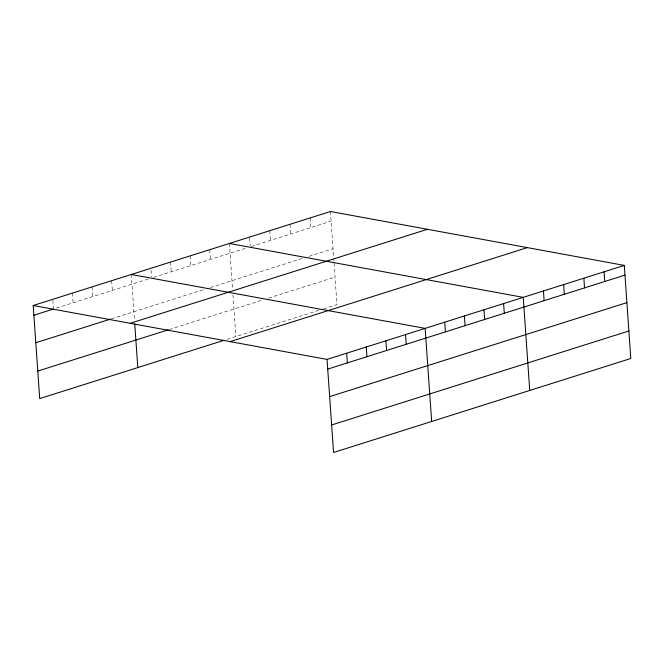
<?xml version="1.0" encoding="UTF-8"?>
<svg xmlns="http://www.w3.org/2000/svg" width="664" height="664" viewBox="0 0 664 664"><rect width="100%" height="100%" fill="white"/><g stroke="black" fill="none" stroke-linecap="round" stroke-linejoin="round"><path stroke-width="0.5" stroke-dasharray="3.32 2.49" d="M56.44 308.079L148.645 278.921M153.55 277.369L245.456 248.303M251.233 246.477L331.12 221.212M111.328 318.844L204.52 289.371M210.405 287.512L303.207 258.163M308.984 256.337L333.046 248.726M169.229 329.51L262.836 299.904M268.613 298.078L335.029 277.079M227.063 339.346L318.662 310.378M323.476 308.86L336.955 304.593L333.751 258.852M330.44 211.509L333.685 257.839M310.229 217.9L310.91 227.603M290.019 224.291L290.699 233.994M269.808 230.682L270.48 240.385M249.664 238.044L250.203 245.813M229.379 243.464L232.616 289.803M232.973 294.866L235.886 336.557M209.758 249.672L210.438 259.375M190.145 255.872L190.825 265.583M170.523 262.081L171.204 271.784M151.043 270.223L151.517 277.021M131.289 274.489L134.526 320.82M111.668 280.689L112.349 290.4M92.055 286.898L92.736 296.601M72.434 293.098L73.115 302.809M52.888 300.277L53.427 308.038"/><path stroke-width="1" d="M33.2 305.506L330.44 211.509L624.293 265.401L630.8 358.494L333.56 452.491L327.045 359.407L33.2 305.506L39.707 398.599L224.117 340.275M33.881 315.217L53.493 309.009M35.806 342.732L110.348 319.152M130.169 323.293L427.409 229.287M37.782 371.085L168.241 329.825M230.076 341.62L527.324 247.614M327.045 359.407L624.293 265.401M327.726 369.109L624.965 275.103M329.651 396.624L626.891 302.626M331.635 424.977L628.874 330.971M229.379 243.464L523.232 297.364L529.739 390.449M131.289 274.489L425.143 328.381L431.65 421.474M604.082 271.792L604.755 281.494M583.864 278.183L584.544 287.894M563.653 284.574L564.334 294.285M543.442 290.973L544.123 300.676M503.611 303.564L504.291 313.275M483.99 309.773L484.67 319.475M464.377 315.973L465.057 325.684M444.755 322.181L445.436 331.884M405.521 334.59L406.202 344.292M385.9 340.79L386.581 350.501M366.287 346.998L366.96 356.701M346.666 353.198L347.347 362.909M134.742 323.858L137.797 367.574"/></g></svg>
